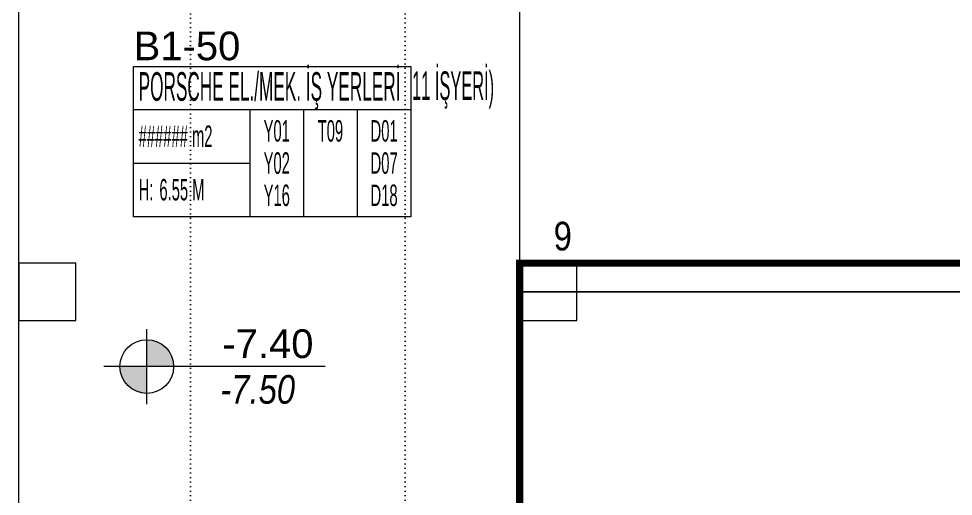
# Model space of a CAD drawing. Header units: metres. Extents: x -19121 to 152404, y -12107 to 46241.
# Drawn here: x 61360 to 62666, y 3754 to 4422 of the extents above; entities that cross this region are included whole.
import ezdxf
from ezdxf.enums import TextEntityAlignment as Align

# ---------------------------------------------------------------- set-up
doc = ezdxf.new("R2010")
doc.units = ezdxf.units.M
doc.header["$LTSCALE"] = 50
doc.header["$MEASUREMENT"] = 0
doc.linetypes.add('DOT2', pattern=[0.125, 0, -0.125])
doc.linetypes.add('HIDDEN', pattern=[0.375, 0.25, -0.125])
doc.layers.get('0').update_dxf_attribs({"color": 9, "lineweight": 9})
for name, color, linetype, lineweight in [('01', 9, 'Continuous', 9), ('06D', 9, 'Continuous', 9), ('20', 9, 'DOT2', 9), ('21', 9, 'Continuous', 9), ('21_mahal200', 9, 'Continuous', 9)]:
    doc.layers.add(name, color=color, linetype=linetype, lineweight=lineweight)
doc.styles.add('Arial', font='arial.ttf', dxfattribs={"height": 2.5})
doc.styles.add('MuuM_TEXT-ITALIC', font='ARIALNI.TTF')
doc.styles.add('MuuM_TEXT-STANDART', font='ARIALN.TTF')

# ---------------------------------------------------------------- blocks, each defined once
blk = doc.blocks.new('p-kolon_80x80')
blk.add_lwpolyline([(-40, -40), (40, -40), (40, 40), (-40, 40)], close=True)
blk = doc.blocks.new('1.bod.mimari.elk')
at = {"layer": '01'}
for p in [(5400, -4590), (6100, -4590)]:
    blk.add_blockref('p-kolon_80x80', p, dxfattribs=at)
blk = doc.blocks.new('p-işyeri')
at = {"color": 0, "const_width": 2}
blk.add_lwpolyline([(200, 0), (200, 700), (-200, 700), (-200, 0)], close=True, dxfattribs=at)
blk = doc.blocks.new('p-dilatasyon yeri')
at = {"layer": '06D'}
blk.add_lwpolyline([(5360, 80), (5360, 6452.7)], dxfattribs=at)
blk = doc.blocks.new('0_elevationtarget-p-bk')
h = blk.add_hatch(color=250)
h.paths.add_polyline_path([(1.875, 0, 0.414214), (0, 1.875), (0, 0)])
h.paths.add_polyline_path([(0, 0), (-1.875, 0, 0.414214), (0, -1.875)])
blk.add_line((0, -2.625), (0, 2.625))
blk.add_lwpolyline([(12.453, 0), (-3, 0)])
blk.add_circle((0, 0), 1.875)
at = {"style": 'Arial'}
blk.add_attdef('BITMISKOT', text='', height=2, dxfattribs=at).set_placement((4.5, 0), align=Align.BOTTOM_LEFT)
at = {"style": 'MuuM_TEXT-ITALIC'}
blk.add_attdef('FINISHINGFLOORLEVEL', text='', height=2, dxfattribs=at).set_placement((4.5, -0.592), align=Align.TOP_LEFT)
blk = doc.blocks.new('0_roomno2')
blk.add_lwpolyline([(19.375, -10.5), (0, -10.5), (0, 0), (19.375, 0)], close=True)
for points in [[(0, -3), (19.375, -3)], [(8.125, -3), (8.125, -10.5)], [(11.875, -3), (11.875, -10.5)], [(15.625, -3), (15.625, -10.5)], [(0, -6.75), (8.125, -6.75)]]:
    blk.add_lwpolyline(points)
at = {"style": 'MuuM_TEXT-STANDART', "width": 0.6}
blk.add_text('H:', height=1.5, dxfattribs=at).set_placement((0.35, -8.608), align=Align.MIDDLE_LEFT)
at = {"style": 'Arial'}
blk.add_attdef('ODANO', (0, 1.17), '', height=2, dxfattribs=at)
blk.add_attdef('MEKANADI', text='', height=2, dxfattribs=at).set_placement((0.35, -3), align=Align.BOTTOM_LEFT)
at = {"style": 'MuuM_TEXT-STANDART', "width": 0.6}
for tag, p in [('YER01', (10, -4.5)), ('TAVAN01', (13.75, -4.5)), ('DUVAR01', (17.5, -4.5)), ('YER02', (10, -6.75)), ('TAVAN02', (13.75, -6.75)), ('DUVAR02', (17.5, -6.75)), ('YER03', (10, -9)), ('TAVAN03', (13.75, -9)), ('DUVAR03', (17.5, -9))]:
    blk.add_attdef(tag, text='', height=1.5, dxfattribs=at).set_placement(p, align=Align.MIDDLE_CENTER)
for tag, p in [('M2', (0.35, -4.875)), ('TEMIZTAVANYUKSEKLIGI', (1.8, -8.608))]:
    blk.add_attdef(tag, text='', height=1.5, dxfattribs=at).set_placement(p, align=Align.MIDDLE_LEFT)
blk = doc.blocks.new('1.bod.mimari1.elk')
at = {"layer": '06D', "linetype": 'DOT2'}
for points in [[(5600, -2652.1), (5600, -7740, 0.4142136), (6200, -8340)], [(5900, -2652.1), (5900, -7740, 0.4142136), (6200, -8040)]]:
    blk.add_lwpolyline(points, format="xyb", dxfattribs=at)
at = {"layer": '20', "linetype": 'DOT2', "ltscale": 2, "const_width": 10}
blk.add_lwpolyline([(6060, -5350), (6060, -4550), (6740, -4550)], dxfattribs=at)
at = {"layer": '20', "ltscale": 2, "const_width": 5}
blk.add_lwpolyline([(6820, -6550), (6060, -6550), (6060, -4550), (6820, -4550)], close=True, dxfattribs=at)
blk.add_blockref('p-dilatasyon yeri', (0, -8630))
at = {"layer": '06D', "color": 89, "linetype": 'HIDDEN', "true_color": 0x2e4d23, "rotation": 90}
for p in [(6760, -4390), (6760, -4790)]:
    blk.add_blockref('p-işyeri', p, dxfattribs=at)
at = {"layer": '21', "xscale": 20, "yscale": 20, "zscale": 20}
blk.add_blockref('0_elevationtarget-p-bk', (5539.04, -4694.4), dxfattribs=at).add_auto_attribs({'BITMISKOT': ' -7.40', 'FINISHINGFLOORLEVEL': ' -7.50'})
at = {"layer": '21_mahal200'}
ref = blk.add_blockref('0_roomno2', (5520.6, -4275.12), dxfattribs=dict(at, xscale=20, yscale=20, zscale=20))
ref.add_attrib('ODANO', 'B1-50', (5520.6, -4266.48), dxfattribs={"layer": '0', "height": 40, "style": 'Arial'})
ref.add_attrib('MEKANADI', 'PORSCHE EL./MEK. İŞ YERLERİ', dxfattribs={"layer": '0', "height": 40, "style": 'Arial', "width": 0.43}).set_placement((5527.6, -4335.12), align=Align.BOTTOM_LEFT)
ref.add_attrib('M2', '###### m2', dxfattribs={"layer": '0', "height": 30, "style": 'MuuM_TEXT-STANDART', "width": 0.6}).set_placement((5527.6, -4372.62), align=Align.MIDDLE_LEFT)
ref.add_attrib('TEMIZTAVANYUKSEKLIGI', '6.55 M', dxfattribs={"layer": '0', "height": 30, "style": 'MuuM_TEXT-STANDART', "width": 0.6}).set_placement((5556.6, -4447.28), align=Align.MIDDLE_LEFT)
ref.add_attrib('YER01', 'Y01', dxfattribs={"layer": '0', "height": 30, "style": 'MuuM_TEXT-STANDART', "width": 0.6}).set_placement((5720.6, -4365.12), align=Align.MIDDLE_CENTER)
ref.add_attrib('TAVAN01', 'T09', dxfattribs={"layer": '0', "height": 30, "style": 'MuuM_TEXT-STANDART', "width": 0.6}).set_placement((5795.6, -4365.12), align=Align.MIDDLE_CENTER)
ref.add_attrib('DUVAR01', 'D01', dxfattribs={"layer": '0', "height": 30, "style": 'MuuM_TEXT-STANDART', "width": 0.6}).set_placement((5870.6, -4365.12), align=Align.MIDDLE_CENTER)
ref.add_attrib('YER02', 'Y02', dxfattribs={"layer": '0', "height": 30, "style": 'MuuM_TEXT-STANDART', "width": 0.6}).set_placement((5720.6, -4410.12), align=Align.MIDDLE_CENTER)
ref.add_attrib('DUVAR02', 'D07', dxfattribs={"layer": '0', "height": 30, "style": 'MuuM_TEXT-STANDART', "width": 0.6}).set_placement((5870.6, -4410.12), align=Align.MIDDLE_CENTER)
ref.add_attrib('YER03', 'Y16', dxfattribs={"layer": '0', "height": 30, "style": 'MuuM_TEXT-STANDART', "width": 0.6}).set_placement((5720.6, -4455.12), align=Align.MIDDLE_CENTER)
ref.add_attrib('DUVAR03', 'D18', dxfattribs={"layer": '0', "height": 30, "style": 'MuuM_TEXT-STANDART', "width": 0.6}).set_placement((5870.6, -4455.12), align=Align.MIDDLE_CENTER)
at = {"layer": '21', "style": 'MuuM_TEXT-STANDART'}
blk.add_text('9', height=40, dxfattribs=at).set_placement((6107.52, -4544.13), align=Align.BOTTOM_LEFT)
at = {"layer": '21_mahal200', "style": 'MuuM_TEXT-STANDART', "width": 0.5}
blk.add_text('11 İŞYERİ)', height=40, dxfattribs=at).set_placement((5909.69, -4321.9))

msp = doc.modelspace()

# ---------------------------------------------------------------- block references
at = {"layer": '06D'}
for name in ['1.bod.mimari.elk', '1.bod.mimari1.elk']:
    msp.add_blockref(name, (56000, 8630), dxfattribs=at)

doc.saveas('drawing.dxf')
